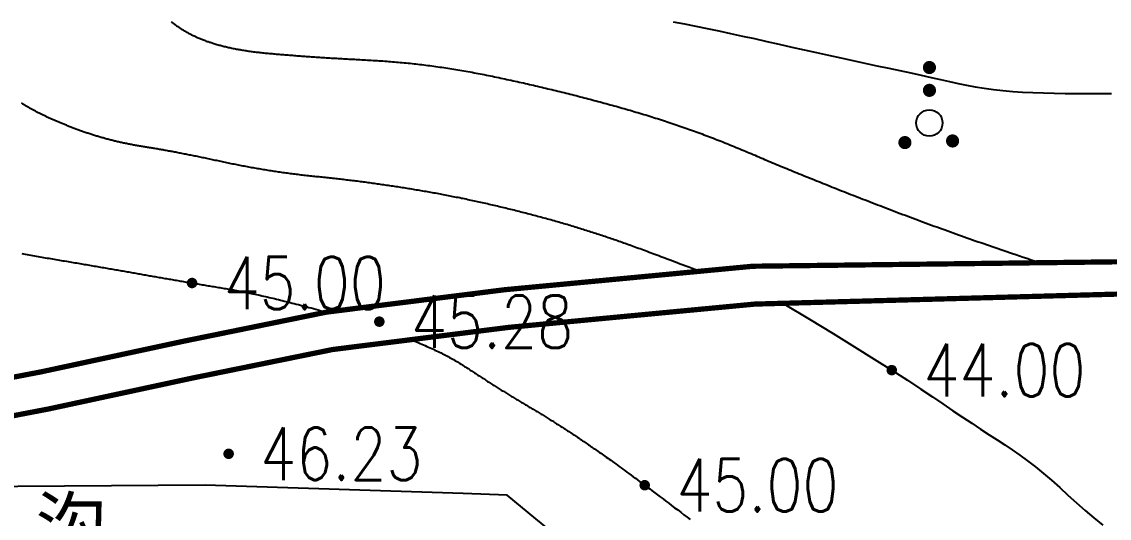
# Model space of a CAD drawing. Extents: x 39624947 to 39626627, y 3418539 to 3418836.
# Drawn here: x 39625150.49 to 39625191.85, y 3418723.91 to 3418742.8 of the extents above; entities that cross this region are included whole.
import ezdxf
from ezdxf.enums import TextEntityAlignment as Align

# ---------------------------------------------------------------- set-up
doc = ezdxf.new("R2010")
doc.units = 0
doc.layers.get('0').update_dxf_attribs({"linetype": 'CONTINUOUS'})
for name, color, linetype in [('DLSS', 4, 'CONTINUOUS'), ('GCD', 7, 'CONTINUOUS'), ('PUB_WALL', 9, 'CONTINUOUS')]:
    doc.layers.add(name, color=color, linetype=linetype)
doc.styles.add('HZ', font='rs.shx', dxfattribs={"width": 0.8, "bigfont": 'hztxt.shx'})
doc.styles.add('等线体', font='simhei.ttf')

# ---------------------------------------------------------------- blocks, each defined once
blk = doc.blocks.new('GC160')
at = {"const_width": 0.25}
for points in [[(1.584, 3.353, 1), (1.834, 3.353, 1)], [(1.584, 2.484, 1), (1.834, 2.484, 1)], [(0.652, 0.496, 1), (0.902, 0.496, 1)], [(2.464, 0.558, 1), (2.714, 0.558, 1)]]:
    blk.add_lwpolyline(points, format="xyb", close=True, dxfattribs=at)
blk.add_circle((1.709, 1.242), 0.5)
blk = doc.blocks.new('GC200')
at = {"linetype": 'Continuous', "const_width": 0.2, "flags": 128}
blk.add_lwpolyline([(-0.1, 0, 1), (0.1, 0, 1)], format="xyb", close=True, dxfattribs=at)
blk = doc.blocks.new('111133333777777')
at = {"layer": 'GCD', "linetype": 'Continuous'}
blk.add_lwpolyline([(39623353.772, 3418717.391), (39623334.155, 3418717.254), (39623331.952, 3418716.497), (39623331.608, 3418715.259), (39623332.102, 3418714.634), (39623336.307, 3418714.413), (39623354.364, 3418714.413), (39623365.131, 3418714.433), (39623366.639, 3418714.533), (39623367.09, 3418715.499), (39623366.349, 3418716.111), (39623365.253, 3418717.013), (39623363.577, 3418717.077)], close=True, dxfattribs=at)
at = {"layer": 'PUB_WALL', "color": 252, "ltscale": 0.01}
for points, elevation in [([(39623352.479, 3418735.032), (39623352.504, 3418735.012), (39623352.529, 3418734.991), (39623352.555, 3418734.972), (39623352.58, 3418734.952), (39623352.606, 3418734.932), (39623352.632, 3418734.913), (39623352.658, 3418734.893), (39623352.684, 3418734.874), (39623352.711, 3418734.856), (39623352.737, 3418734.837), (39623352.764, 3418734.818), (39623352.791, 3418734.8), (39623352.819, 3418734.782), (39623352.846, 3418734.764), (39623352.874, 3418734.746), (39623352.902, 3418734.728), (39623352.93, 3418734.711), (39623352.959, 3418734.693), (39623352.987, 3418734.676), (39623353.016, 3418734.659), (39623353.045, 3418734.643), (39623353.075, 3418734.626), (39623353.104, 3418734.61), (39623353.134, 3418734.593), (39623353.164, 3418734.577), (39623353.194, 3418734.561), (39623353.224, 3418734.546), (39623353.255, 3418734.53), (39623353.285, 3418734.515), (39623353.316, 3418734.5), (39623353.347, 3418734.485), (39623353.379, 3418734.47), (39623353.411, 3418734.455), (39623353.443, 3418734.44), (39623353.475, 3418734.426), (39623353.507, 3418734.412), (39623353.54, 3418734.398), (39623353.573, 3418734.384), (39623353.606, 3418734.37), (39623353.64, 3418734.357), (39623353.674, 3418734.343), (39623353.708, 3418734.33), (39623353.743, 3418734.317), (39623353.778, 3418734.304), (39623353.813, 3418734.291), (39623353.848, 3418734.278), (39623353.884, 3418734.266), (39623353.92, 3418734.253), (39623353.956, 3418734.241), (39623353.993, 3418734.229), (39623354.03, 3418734.217), (39623354.067, 3418734.206), (39623354.105, 3418734.194), (39623354.142, 3418734.183), (39623354.181, 3418734.171), (39623354.219, 3418734.16), (39623354.258, 3418734.149), (39623354.297, 3418734.138), (39623354.336, 3418734.128), (39623354.376, 3418734.117), (39623354.416, 3418734.107), (39623354.456, 3418734.097), (39623354.497, 3418734.086), (39623354.538, 3418734.077), (39623354.579, 3418734.067), (39623354.62, 3418734.057), (39623354.662, 3418734.048), (39623354.704, 3418734.038), (39623354.746, 3418734.029), (39623354.789, 3418734.02), (39623354.832, 3418734.011), (39623354.875, 3418734.003), (39623354.919, 3418733.994), (39623354.963, 3418733.986), (39623355.007, 3418733.978), (39623355.051, 3418733.969), (39623355.096, 3418733.962), (39623355.141, 3418733.954), (39623355.187, 3418733.946), (39623355.232, 3418733.939), (39623355.278, 3418733.931), (39623355.325, 3418733.924), (39623355.371, 3418733.917), (39623355.418, 3418733.91), (39623355.465, 3418733.904), (39623355.513, 3418733.897), (39623355.561, 3418733.891), (39623355.609, 3418733.884), (39623355.657, 3418733.878), (39623355.706, 3418733.872), (39623355.755, 3418733.866), (39623355.804, 3418733.861), (39623355.854, 3418733.855), (39623355.904, 3418733.85), (39623355.954, 3418733.845), (39623356.004, 3418733.839), (39623356.055, 3418733.834), (39623356.106, 3418733.829), (39623356.158, 3418733.824), (39623356.21, 3418733.82), (39623356.262, 3418733.815), (39623356.314, 3418733.81), (39623356.367, 3418733.805), (39623356.42, 3418733.801), (39623356.474, 3418733.796), (39623356.528, 3418733.791), (39623356.582, 3418733.787), (39623356.637, 3418733.782), (39623356.691, 3418733.777), (39623356.747, 3418733.773), (39623356.802, 3418733.768), (39623356.858, 3418733.764), (39623356.914, 3418733.759), (39623356.971, 3418733.755), (39623357.028, 3418733.75), (39623357.085, 3418733.746), (39623357.143, 3418733.741), (39623357.201, 3418733.737), (39623357.259, 3418733.733), (39623357.318, 3418733.728), (39623357.377, 3418733.724), (39623357.436, 3418733.719), (39623357.496, 3418733.715), (39623357.556, 3418733.711), (39623357.616, 3418733.707), (39623357.677, 3418733.702), (39623357.738, 3418733.698), (39623357.799, 3418733.694), (39623357.861, 3418733.69), (39623357.923, 3418733.685), (39623357.985, 3418733.681), (39623358.048, 3418733.677), (39623358.111, 3418733.673), (39623358.174, 3418733.669), (39623358.238, 3418733.665), (39623358.302, 3418733.66), (39623358.366, 3418733.656), (39623358.431, 3418733.652), (39623358.496, 3418733.648), (39623358.562, 3418733.644), (39623358.628, 3418733.64), (39623358.694, 3418733.636), (39623358.76, 3418733.632), (39623358.827, 3418733.628), (39623358.894, 3418733.624), (39623358.962, 3418733.621), (39623359.03, 3418733.617), (39623359.098, 3418733.613), (39623359.166, 3418733.609), (39623359.235, 3418733.605), (39623359.304, 3418733.601), (39623359.374, 3418733.598), (39623359.444, 3418733.594), (39623359.514, 3418733.59), (39623359.584, 3418733.586), (39623359.655, 3418733.583), (39623359.727, 3418733.579), (39623359.798, 3418733.575), (39623359.87, 3418733.571), (39623359.942, 3418733.567), (39623360.014, 3418733.563), (39623360.086, 3418733.559), (39623360.159, 3418733.555), (39623360.232, 3418733.551), (39623360.305, 3418733.546), (39623360.378, 3418733.542), (39623360.451, 3418733.537), (39623360.525, 3418733.532), (39623360.598, 3418733.527), (39623360.672, 3418733.522), (39623360.745, 3418733.516), (39623360.819, 3418733.51), (39623360.893, 3418733.504), (39623360.967, 3418733.498), (39623361.041, 3418733.492), (39623361.115, 3418733.485), (39623361.189, 3418733.479), (39623361.263, 3418733.472), (39623361.338, 3418733.464), (39623361.412, 3418733.457), (39623361.486, 3418733.449), (39623361.561, 3418733.442), (39623361.636, 3418733.434), (39623361.711, 3418733.425), (39623361.785, 3418733.417), (39623361.86, 3418733.408), (39623361.935, 3418733.4), (39623362.011, 3418733.391), (39623362.086, 3418733.381), (39623362.161, 3418733.372), (39623362.237, 3418733.362), (39623362.312, 3418733.353), (39623362.388, 3418733.343), (39623362.463, 3418733.332), (39623362.539, 3418733.322), (39623362.615, 3418733.311), (39623362.691, 3418733.301), (39623362.767, 3418733.29), (39623362.843, 3418733.278), (39623362.919, 3418733.267), (39623362.996, 3418733.255), (39623363.072, 3418733.243), (39623363.149, 3418733.231), (39623363.225, 3418733.219), (39623363.302, 3418733.207), (39623363.379, 3418733.194), (39623363.455, 3418733.181), (39623363.532, 3418733.168), (39623363.609, 3418733.155), (39623363.686, 3418733.141), (39623363.764, 3418733.128), (39623363.841, 3418733.114), (39623363.918, 3418733.1), (39623363.996, 3418733.085), (39623364.073, 3418733.071), (39623364.151, 3418733.056), (39623364.229, 3418733.041), (39623364.307, 3418733.026), (39623364.385, 3418733.011), (39623364.463, 3418732.996), (39623364.541, 3418732.98), (39623364.619, 3418732.964), (39623364.697, 3418732.948), (39623364.775, 3418732.932), (39623364.853, 3418732.916), (39623364.932, 3418732.899), (39623365.01, 3418732.883), (39623365.088, 3418732.866), (39623365.166, 3418732.849), (39623365.245, 3418732.832), (39623365.323, 3418732.815), (39623365.401, 3418732.798), (39623365.479, 3418732.781), (39623365.557, 3418732.764), (39623365.635, 3418732.746), (39623365.713, 3418732.729), (39623365.791, 3418732.711), (39623365.869, 3418732.694), (39623365.947, 3418732.676), (39623366.025, 3418732.658), (39623366.103, 3418732.641), (39623366.18, 3418732.623), (39623366.258, 3418732.605), (39623366.335, 3418732.587), (39623366.413, 3418732.569), (39623366.491, 3418732.551), (39623366.568, 3418732.532), (39623366.645, 3418732.514), (39623366.723, 3418732.496), (39623366.8, 3418732.477), (39623366.877, 3418732.459), (39623366.954, 3418732.44), (39623367.032, 3418732.421), (39623367.109, 3418732.403), (39623367.186, 3418732.384), (39623367.263, 3418732.365), (39623367.34, 3418732.346), (39623367.417, 3418732.327), (39623367.493, 3418732.308), (39623367.57, 3418732.289), (39623367.647, 3418732.269), (39623367.724, 3418732.25), (39623367.8, 3418732.23), (39623367.877, 3418732.211), (39623367.954, 3418732.191), (39623368.03, 3418732.172), (39623368.107, 3418732.152), (39623368.183, 3418732.132), (39623368.259, 3418732.112), (39623368.336, 3418732.092), (39623368.412, 3418732.072), (39623368.488, 3418732.052), (39623368.564, 3418732.032), (39623368.64, 3418732.012), (39623368.717, 3418731.991), (39623368.793, 3418731.971), (39623368.869, 3418731.95), (39623368.944, 3418731.93), (39623369.02, 3418731.909), (39623369.096, 3418731.888), (39623369.172, 3418731.868), (39623369.248, 3418731.847), (39623369.323, 3418731.826), (39623369.399, 3418731.805), (39623369.475, 3418731.784), (39623369.55, 3418731.762), (39623369.626, 3418731.741), (39623369.701, 3418731.72), (39623369.776, 3418731.698), (39623369.852, 3418731.677), (39623369.927, 3418731.655), (39623370.002, 3418731.633), (39623370.077, 3418731.611), (39623370.152, 3418731.589), (39623370.227, 3418731.567), (39623370.302, 3418731.544), (39623370.377, 3418731.522), (39623370.452, 3418731.499), (39623370.527, 3418731.476), (39623370.601, 3418731.454), (39623370.676, 3418731.43), (39623370.75, 3418731.407), (39623370.825, 3418731.384), (39623370.899, 3418731.36), (39623370.973, 3418731.337), (39623371.048, 3418731.313), (39623371.122, 3418731.289), (39623371.196, 3418731.265), (39623371.27, 3418731.241), (39623371.344, 3418731.216), (39623371.418, 3418731.192), (39623371.492, 3418731.167), (39623371.565, 3418731.142), (39623371.639, 3418731.117), (39623371.713, 3418731.092), (39623371.786, 3418731.067), (39623371.86, 3418731.042), (39623371.933, 3418731.016), (39623372.007, 3418730.991), (39623372.08, 3418730.965), (39623372.153, 3418730.939), (39623372.226, 3418730.913), (39623372.299, 3418730.887), (39623372.372, 3418730.86), (39623372.445, 3418730.834), (39623372.518, 3418730.807), (39623372.591, 3418730.78), (39623372.664, 3418730.754), (39623372.737, 3418730.726), (39623372.809, 3418730.699), (39623372.882, 3418730.672), (39623372.954, 3418730.644), (39623373.027, 3418730.617), (39623373.099, 3418730.589), (39623373.171, 3418730.561), (39623373.244, 3418730.533), (39623373.316, 3418730.505), (39623373.388, 3418730.476), (39623373.46, 3418730.448), (39623373.532, 3418730.419), (39623373.604, 3418730.391), (39623373.675, 3418730.362), (39623373.747, 3418730.333), (39623373.819, 3418730.303), (39623373.89, 3418730.274), (39623373.962, 3418730.244), (39623374.033, 3418730.215), (39623374.105, 3418730.185), (39623374.176, 3418730.155), (39623374.248, 3418730.125), (39623374.319, 3418730.095), (39623374.391, 3418730.065), (39623374.463, 3418730.034), (39623374.535, 3418730.004), (39623374.607, 3418729.973), (39623374.679, 3418729.942), (39623374.752, 3418729.911), (39623374.825, 3418729.88), (39623374.898, 3418729.849), (39623374.971, 3418729.818), (39623375.045, 3418729.787), (39623375.12, 3418729.755), (39623375.194, 3418729.724), (39623375.27, 3418729.692), (39623375.345, 3418729.661), (39623375.421, 3418729.629), (39623375.497, 3418729.597), (39623375.574, 3418729.565), (39623375.651, 3418729.533), (39623375.729, 3418729.501), (39623375.807, 3418729.468), (39623375.885, 3418729.436), (39623375.964, 3418729.404), (39623376.043, 3418729.371), (39623376.122, 3418729.338), (39623376.202, 3418729.306), (39623376.282, 3418729.273), (39623376.363, 3418729.24), (39623376.444, 3418729.207), (39623376.525, 3418729.174), (39623376.607, 3418729.14), (39623376.689, 3418729.107), (39623376.772, 3418729.074), (39623376.855, 3418729.04), (39623376.938, 3418729.006), (39623377.022, 3418728.973), (39623377.106, 3418728.939), (39623377.191, 3418728.905), (39623377.276, 3418728.871), (39623377.361, 3418728.837), (39623377.447, 3418728.803), (39623377.533, 3418728.768), (39623377.619, 3418728.734), (39623377.706, 3418728.699), (39623377.794, 3418728.665), (39623377.881, 3418728.63), (39623377.969, 3418728.595), (39623378.058, 3418728.56), (39623378.147, 3418728.525), (39623378.236, 3418728.49), (39623378.326, 3418728.455), (39623378.416, 3418728.42), (39623378.506, 3418728.384), (39623378.597, 3418728.349), (39623378.688, 3418728.313), (39623378.78, 3418728.278), (39623378.872, 3418728.242), (39623378.964, 3418728.206), (39623379.057, 3418728.17), (39623379.15, 3418728.134), (39623379.244, 3418728.098), (39623379.338, 3418728.061), (39623379.432, 3418728.025), (39623379.527, 3418727.988), (39623379.622, 3418727.952), (39623379.717, 3418727.915), (39623379.813, 3418727.879), (39623379.909, 3418727.842), (39623380.006, 3418727.805), (39623380.103, 3418727.769), (39623380.2, 3418727.732), (39623380.298, 3418727.695), (39623380.396, 3418727.658), (39623380.494, 3418727.621), (39623380.592, 3418727.584), (39623380.691, 3418727.547), (39623380.791, 3418727.51), (39623380.89, 3418727.473), (39623380.99, 3418727.436), (39623381.09, 3418727.399), (39623381.191, 3418727.362), (39623381.292, 3418727.325), (39623381.393, 3418727.288), (39623381.494, 3418727.251), (39623381.596, 3418727.214), (39623381.698, 3418727.177), (39623381.801, 3418727.14), (39623381.904, 3418727.102), (39623382.007, 3418727.065), (39623382.111, 3418727.028), (39623382.214, 3418726.991), (39623382.319, 3418726.954), (39623382.423, 3418726.916), (39623382.528, 3418726.879), (39623382.633, 3418726.842), (39623382.738, 3418726.805), (39623382.844, 3418726.767), (39623382.95, 3418726.73), (39623383.057, 3418726.693), (39623383.164, 3418726.655), (39623383.271, 3418726.618), (39623383.378, 3418726.581), (39623383.486, 3418726.543), (39623383.594, 3418726.506), (39623383.702, 3418726.468), (39623383.811, 3418726.431), (39623383.92, 3418726.393), (39623384.03, 3418726.356), (39623384.139, 3418726.318), (39623384.249, 3418726.281), (39623384.36, 3418726.243), (39623384.475, 3418726.204), (39623384.598, 3418726.163), (39623384.731, 3418726.118), (39623384.872, 3418726.071), (39623385.021, 3418726.021), (39623385.18, 3418725.968), (39623385.347, 3418725.912), (39623385.523, 3418725.853)], 43), ([(39623371.569, 3418735.026), (39623371.999, 3418734.941), (39623372.428, 3418734.855), (39623372.864, 3418734.766), (39623373.305, 3418734.674), (39623373.752, 3418734.579), (39623374.206, 3418734.481), (39623374.665, 3418734.381), (39623375.13, 3418734.277), (39623375.601, 3418734.17), (39623376.073, 3418734.062), (39623376.544, 3418733.956), (39623377.012, 3418733.852), (39623377.477, 3418733.749), (39623377.94, 3418733.647), (39623378.401, 3418733.547), (39623378.86, 3418733.449), (39623379.316, 3418733.352), (39623379.762, 3418733.257), (39623380.191, 3418733.166), (39623380.603, 3418733.077), (39623380.997, 3418732.991), (39623381.375, 3418732.908), (39623381.735, 3418732.828), (39623382.078, 3418732.751), (39623382.404, 3418732.677), (39623382.726, 3418732.608), (39623383.057, 3418732.546), (39623383.398, 3418732.491), (39623383.749, 3418732.444), (39623384.109, 3418732.404), (39623384.478, 3418732.371), (39623384.857, 3418732.346), (39623385.246, 3418732.328), (39623385.644, 3418732.315), (39623386.051, 3418732.304), (39623386.468, 3418732.296), (39623386.895, 3418732.291), (39623387.331, 3418732.288), (39623387.777, 3418732.287), (39623388.232, 3418732.289)], 42)]:
    blk.add_lwpolyline(points, dxfattribs=dict(at, elevation=elevation))
for points in [[(39623372.563, 3418725.527), (39623372.424, 3418725.581), (39623372.292, 3418725.631), (39623372.168, 3418725.679), (39623372.051, 3418725.723), (39623371.941, 3418725.765), (39623371.839, 3418725.804), (39623371.745, 3418725.839), (39623371.658, 3418725.872), (39623371.576, 3418725.904), (39623371.494, 3418725.935), (39623371.413, 3418725.965), (39623371.333, 3418725.995), (39623371.254, 3418726.025), (39623371.176, 3418726.054), (39623371.099, 3418726.083), (39623371.022, 3418726.112), (39623370.947, 3418726.14), (39623370.872, 3418726.168), (39623370.799, 3418726.195), (39623370.726, 3418726.222), (39623370.654, 3418726.249), (39623370.583, 3418726.275), (39623370.513, 3418726.301), (39623370.444, 3418726.326), (39623370.376, 3418726.351), (39623370.309, 3418726.376), (39623370.242, 3418726.4), (39623370.177, 3418726.424), (39623370.112, 3418726.448), (39623370.048, 3418726.471), (39623369.986, 3418726.494), (39623369.924, 3418726.516), (39623369.863, 3418726.538), (39623369.802, 3418726.56), (39623369.741, 3418726.581), (39623369.681, 3418726.603), (39623369.622, 3418726.624), (39623369.562, 3418726.645), (39623369.504, 3418726.665), (39623369.445, 3418726.686), (39623369.387, 3418726.706), (39623369.329, 3418726.726), (39623369.27, 3418726.747), (39623369.212, 3418726.767), (39623369.153, 3418726.787), (39623369.094, 3418726.807), (39623369.035, 3418726.826), (39623368.976, 3418726.846), (39623368.917, 3418726.866), (39623368.858, 3418726.886), (39623368.799, 3418726.905), (39623368.74, 3418726.925), (39623368.68, 3418726.944), (39623368.621, 3418726.964), (39623368.561, 3418726.983), (39623368.501, 3418727.002), (39623368.441, 3418727.022), (39623368.382, 3418727.041), (39623368.322, 3418727.06), (39623368.261, 3418727.079), (39623368.201, 3418727.098), (39623368.141, 3418727.117), (39623368.08, 3418727.135), (39623368.02, 3418727.154), (39623367.959, 3418727.173), (39623367.898, 3418727.191), (39623367.838, 3418727.21), (39623367.777, 3418727.228), (39623367.716, 3418727.247), (39623367.655, 3418727.265), (39623367.593, 3418727.283), (39623367.532, 3418727.302), (39623367.471, 3418727.32), (39623367.409, 3418727.338), (39623367.347, 3418727.356), (39623367.286, 3418727.374), (39623367.224, 3418727.392), (39623367.162, 3418727.409), (39623367.1, 3418727.427), (39623367.038, 3418727.445), (39623366.976, 3418727.462), (39623366.913, 3418727.48), (39623366.851, 3418727.497), (39623366.788, 3418727.515), (39623366.726, 3418727.532), (39623366.663, 3418727.549), (39623366.6, 3418727.566), (39623366.537, 3418727.583), (39623366.474, 3418727.601), (39623366.411, 3418727.618), (39623366.348, 3418727.634), (39623366.285, 3418727.651), (39623366.221, 3418727.668), (39623366.158, 3418727.685), (39623366.094, 3418727.701), (39623366.03, 3418727.718), (39623365.967, 3418727.734), (39623365.903, 3418727.751), (39623365.839, 3418727.767), (39623365.775, 3418727.783), (39623365.712, 3418727.8), (39623365.648, 3418727.816), (39623365.584, 3418727.832), (39623365.52, 3418727.848), (39623365.456, 3418727.863), (39623365.392, 3418727.879), (39623365.329, 3418727.895), (39623365.265, 3418727.91), (39623365.201, 3418727.926), (39623365.138, 3418727.941), (39623365.074, 3418727.956), (39623365.011, 3418727.971), (39623364.948, 3418727.986), (39623364.885, 3418728.001), (39623364.821, 3418728.016), (39623364.758, 3418728.031), (39623364.695, 3418728.045), (39623364.632, 3418728.06), (39623364.569, 3418728.074), (39623364.507, 3418728.089), (39623364.444, 3418728.103), (39623364.381, 3418728.117), (39623364.319, 3418728.131), (39623364.256, 3418728.145), (39623364.194, 3418728.159), (39623364.131, 3418728.173), (39623364.069, 3418728.186), (39623364.006, 3418728.2), (39623363.944, 3418728.213), (39623363.882, 3418728.227), (39623363.82, 3418728.24), (39623363.758, 3418728.253), (39623363.696, 3418728.266), (39623363.634, 3418728.279), (39623363.572, 3418728.292), (39623363.511, 3418728.304), (39623363.449, 3418728.317), (39623363.387, 3418728.33), (39623363.326, 3418728.342), (39623363.264, 3418728.354), (39623363.203, 3418728.367), (39623363.142, 3418728.379), (39623363.08, 3418728.391), (39623363.019, 3418728.403), (39623362.958, 3418728.415), (39623362.897, 3418728.426), (39623362.836, 3418728.438), (39623362.775, 3418728.45), (39623362.714, 3418728.461), (39623362.653, 3418728.473), (39623362.593, 3418728.484), (39623362.532, 3418728.495), (39623362.471, 3418728.506), (39623362.411, 3418728.517), (39623362.35, 3418728.528), (39623362.29, 3418728.539), (39623362.23, 3418728.549), (39623362.169, 3418728.56), (39623362.109, 3418728.57), (39623362.049, 3418728.581), (39623361.989, 3418728.591), (39623361.929, 3418728.601), (39623361.869, 3418728.611), (39623361.809, 3418728.621), (39623361.749, 3418728.631), (39623361.69, 3418728.641), (39623361.63, 3418728.651), (39623361.57, 3418728.661), (39623361.511, 3418728.67), (39623361.451, 3418728.68), (39623361.391, 3418728.689), (39623361.332, 3418728.699), (39623361.272, 3418728.708), (39623361.213, 3418728.717), (39623361.153, 3418728.727), (39623361.094, 3418728.736), (39623361.035, 3418728.745), (39623360.975, 3418728.754), (39623360.916, 3418728.763), (39623360.857, 3418728.772), (39623360.797, 3418728.781), (39623360.738, 3418728.789), (39623360.679, 3418728.798), (39623360.62, 3418728.807), (39623360.561, 3418728.815), (39623360.502, 3418728.824), (39623360.443, 3418728.832), (39623360.384, 3418728.841), (39623360.325, 3418728.849), (39623360.266, 3418728.857), (39623360.207, 3418728.865), (39623360.148, 3418728.873), (39623360.089, 3418728.881), (39623360.03, 3418728.889), (39623359.971, 3418728.897), (39623359.913, 3418728.905), (39623359.854, 3418728.913), (39623359.795, 3418728.921), (39623359.737, 3418728.928), (39623359.678, 3418728.936), (39623359.62, 3418728.943), (39623359.561, 3418728.951), (39623359.503, 3418728.958), (39623359.444, 3418728.965), (39623359.386, 3418728.973), (39623359.327, 3418728.98), (39623359.269, 3418728.987), (39623359.211, 3418728.994), (39623359.152, 3418729.001), (39623359.094, 3418729.008), (39623359.036, 3418729.015), (39623358.978, 3418729.022), (39623358.919, 3418729.028), (39623358.861, 3418729.035), (39623358.803, 3418729.041), (39623358.745, 3418729.048), (39623358.687, 3418729.054), (39623358.629, 3418729.061), (39623358.571, 3418729.067), (39623358.513, 3418729.073), (39623358.455, 3418729.08), (39623358.398, 3418729.086), (39623358.34, 3418729.092), (39623358.282, 3418729.098), (39623358.224, 3418729.104), (39623358.167, 3418729.11), (39623358.109, 3418729.116), (39623358.051, 3418729.122), (39623357.994, 3418729.128), (39623357.936, 3418729.134), (39623357.879, 3418729.14), (39623357.821, 3418729.146), (39623357.764, 3418729.152), (39623357.706, 3418729.158), (39623357.649, 3418729.165), (39623357.591, 3418729.171), (39623357.534, 3418729.178), (39623357.477, 3418729.184), (39623357.419, 3418729.191), (39623357.362, 3418729.198), (39623357.305, 3418729.205), (39623357.248, 3418729.212), (39623357.19, 3418729.219), (39623357.133, 3418729.226), (39623357.076, 3418729.234), (39623357.019, 3418729.241), (39623356.962, 3418729.249), (39623356.905, 3418729.256), (39623356.848, 3418729.264), (39623356.791, 3418729.272), (39623356.734, 3418729.28), (39623356.677, 3418729.288), (39623356.621, 3418729.296), (39623356.564, 3418729.304), (39623356.507, 3418729.313), (39623356.45, 3418729.321), (39623356.394, 3418729.33), (39623356.337, 3418729.338), (39623356.28, 3418729.347), (39623356.224, 3418729.356), (39623356.167, 3418729.365), (39623356.111, 3418729.374), (39623356.054, 3418729.383), (39623355.998, 3418729.392), (39623355.941, 3418729.402), (39623355.885, 3418729.411), (39623355.828, 3418729.421), (39623355.772, 3418729.43), (39623355.716, 3418729.44), (39623355.659, 3418729.45), (39623355.603, 3418729.46), (39623355.547, 3418729.47), (39623355.491, 3418729.48), (39623355.434, 3418729.49), (39623355.378, 3418729.501), (39623355.322, 3418729.511), (39623355.266, 3418729.522), (39623355.21, 3418729.532), (39623355.154, 3418729.543), (39623355.098, 3418729.554), (39623355.042, 3418729.565), (39623354.986, 3418729.576), (39623354.93, 3418729.587), (39623354.875, 3418729.598), (39623354.819, 3418729.61), (39623354.763, 3418729.621), (39623354.707, 3418729.633), (39623354.652, 3418729.644), (39623354.596, 3418729.656), (39623354.54, 3418729.668), (39623354.485, 3418729.679), (39623354.43, 3418729.691), (39623354.375, 3418729.703), (39623354.32, 3418729.714), (39623354.265, 3418729.726), (39623354.211, 3418729.738), (39623354.156, 3418729.75), (39623354.102, 3418729.761), (39623354.048, 3418729.773), (39623353.995, 3418729.784), (39623353.942, 3418729.795), (39623353.889, 3418729.806), (39623353.836, 3418729.818), (39623353.783, 3418729.829), (39623353.731, 3418729.839), (39623353.679, 3418729.85), (39623353.627, 3418729.861), (39623353.576, 3418729.872), (39623353.525, 3418729.882), (39623353.474, 3418729.892), (39623353.423, 3418729.903), (39623353.373, 3418729.913), (39623353.323, 3418729.923), (39623353.273, 3418729.933), (39623353.223, 3418729.943), (39623353.174, 3418729.953), (39623353.125, 3418729.963), (39623353.076, 3418729.972), (39623353.028, 3418729.982), (39623352.98, 3418729.991), (39623352.932, 3418730.001), (39623352.884, 3418730.01), (39623352.837, 3418730.019), (39623352.79, 3418730.028), (39623352.743, 3418730.037), (39623352.696, 3418730.046), (39623352.65, 3418730.055), (39623352.604, 3418730.063), (39623352.558, 3418730.072), (39623352.512, 3418730.08), (39623352.467, 3418730.089), (39623352.422, 3418730.097), (39623352.377, 3418730.105), (39623352.333, 3418730.113), (39623352.289, 3418730.121), (39623352.245, 3418730.129), (39623352.201, 3418730.137), (39623352.158, 3418730.145), (39623352.115, 3418730.152), (39623352.072, 3418730.16), (39623352.029, 3418730.167), (39623351.987, 3418730.175), (39623351.945, 3418730.182), (39623351.903, 3418730.189), (39623351.861, 3418730.196), (39623351.82, 3418730.203), (39623351.779, 3418730.21), (39623351.738, 3418730.217), (39623351.698, 3418730.223), (39623351.658, 3418730.23), (39623351.618, 3418730.236), (39623351.578, 3418730.243), (39623351.539, 3418730.249), (39623351.5, 3418730.255), (39623351.46, 3418730.262), (39623351.422, 3418730.268), (39623351.383, 3418730.274), (39623351.344, 3418730.281), (39623351.306, 3418730.287), (39623351.267, 3418730.293), (39623351.229, 3418730.3), (39623351.191, 3418730.306), (39623351.153, 3418730.313), (39623351.115, 3418730.32), (39623351.077, 3418730.326), (39623351.039, 3418730.333), (39623351.001, 3418730.34), (39623350.963, 3418730.347), (39623350.925, 3418730.355), (39623350.887, 3418730.362), (39623350.85, 3418730.369), (39623350.812, 3418730.377), (39623350.774, 3418730.385), (39623350.737, 3418730.393), (39623350.699, 3418730.4), (39623350.662, 3418730.408), (39623350.625, 3418730.416), (39623350.587, 3418730.425), (39623350.55, 3418730.433), (39623350.513, 3418730.441), (39623350.476, 3418730.45), (39623350.438, 3418730.459), (39623350.401, 3418730.467), (39623350.364, 3418730.476), (39623350.327, 3418730.485), (39623350.29, 3418730.494), (39623350.253, 3418730.503), (39623350.217, 3418730.512), (39623350.18, 3418730.522), (39623350.143, 3418730.531), (39623350.106, 3418730.541), (39623350.07, 3418730.551), (39623350.033, 3418730.56), (39623349.997, 3418730.57), (39623349.96, 3418730.58), (39623349.924, 3418730.59), (39623349.887, 3418730.601), (39623349.851, 3418730.611), (39623349.815, 3418730.621), (39623349.779, 3418730.632), (39623349.742, 3418730.642), (39623349.706, 3418730.653), (39623349.67, 3418730.664), (39623349.634, 3418730.675), (39623349.598, 3418730.686), (39623349.562, 3418730.697), (39623349.526, 3418730.708), (39623349.491, 3418730.72), (39623349.455, 3418730.731), (39623349.419, 3418730.743), (39623349.383, 3418730.755), (39623349.348, 3418730.766), (39623349.312, 3418730.778), (39623349.277, 3418730.79), (39623349.241, 3418730.802), (39623349.206, 3418730.815), (39623349.17, 3418730.827), (39623349.135, 3418730.839), (39623349.1, 3418730.852), (39623349.065, 3418730.864), (39623349.03, 3418730.877), (39623348.995, 3418730.889), (39623348.961, 3418730.902), (39623348.926, 3418730.915), (39623348.892, 3418730.927), (39623348.857, 3418730.94), (39623348.823, 3418730.953), (39623348.789, 3418730.966), (39623348.755, 3418730.979), (39623348.722, 3418730.992), (39623348.688, 3418731.004), (39623348.655, 3418731.017), (39623348.622, 3418731.03), (39623348.589, 3418731.043), (39623348.556, 3418731.056), (39623348.523, 3418731.069), (39623348.49, 3418731.082), (39623348.458, 3418731.095), (39623348.426, 3418731.108), (39623348.394, 3418731.121), (39623348.362, 3418731.134), (39623348.33, 3418731.147), (39623348.298, 3418731.16), (39623348.267, 3418731.173), (39623348.236, 3418731.187), (39623348.205, 3418731.2), (39623348.174, 3418731.213), (39623348.143, 3418731.226), (39623348.112, 3418731.239), (39623348.082, 3418731.252), (39623348.051, 3418731.266), (39623348.021, 3418731.279), (39623347.991, 3418731.292), (39623347.961, 3418731.305), (39623347.931, 3418731.319), (39623347.902, 3418731.332), (39623347.873, 3418731.345), (39623347.843, 3418731.359), (39623347.814, 3418731.372), (39623347.785, 3418731.385), (39623347.757, 3418731.399), (39623347.728, 3418731.412), (39623347.7, 3418731.426), (39623347.671, 3418731.439), (39623347.643, 3418731.453), (39623347.615, 3418731.466), (39623347.587, 3418731.48), (39623347.56, 3418731.493), (39623347.532, 3418731.507), (39623347.505, 3418731.52), (39623347.478, 3418731.534), (39623347.451, 3418731.547), (39623347.424, 3418731.561), (39623347.397, 3418731.575), (39623347.371, 3418731.588), (39623347.344, 3418731.602), (39623347.318, 3418731.616), (39623347.292, 3418731.629), (39623347.266, 3418731.643), (39623347.24, 3418731.657), (39623347.215, 3418731.671), (39623347.189, 3418731.684), (39623347.164, 3418731.698), (39623347.139, 3418731.713), (39623347.113, 3418731.727), (39623347.088, 3418731.741), (39623347.063, 3418731.755), (39623347.038, 3418731.77), (39623347.013, 3418731.785), (39623346.989, 3418731.799), (39623346.964, 3418731.814), (39623346.939, 3418731.83), (39623346.914, 3418731.845), (39623346.89, 3418731.861), (39623346.865, 3418731.876), (39623346.84, 3418731.892), (39623346.816, 3418731.908), (39623346.791, 3418731.925)], [(39623346.793, 3418726.2), (39623346.861, 3418726.188), (39623346.93, 3418726.175), (39623347, 3418726.163), (39623347.069, 3418726.15), (39623347.138, 3418726.138), (39623347.207, 3418726.126), (39623347.276, 3418726.114), (39623347.345, 3418726.102), (39623347.414, 3418726.09), (39623347.484, 3418726.079), (39623347.553, 3418726.067), (39623347.621, 3418726.056), (39623347.69, 3418726.044), (39623347.758, 3418726.033), (39623347.826, 3418726.022), (39623347.894, 3418726.01), (39623347.961, 3418725.999), (39623348.028, 3418725.988), (39623348.095, 3418725.976), (39623348.161, 3418725.965), (39623348.228, 3418725.954), (39623348.294, 3418725.943), (39623348.359, 3418725.932), (39623348.425, 3418725.921), (39623348.49, 3418725.91), (39623348.554, 3418725.899), (39623348.619, 3418725.888), (39623348.683, 3418725.877), (39623348.747, 3418725.866), (39623348.811, 3418725.855), (39623348.874, 3418725.845), (39623348.937, 3418725.834), (39623349, 3418725.823), (39623349.063, 3418725.812), (39623349.125, 3418725.802), (39623349.187, 3418725.791), (39623349.249, 3418725.781), (39623349.31, 3418725.77), (39623349.371, 3418725.76), (39623349.432, 3418725.749), (39623349.493, 3418725.739), (39623349.553, 3418725.729), (39623349.613, 3418725.718), (39623349.673, 3418725.708), (39623349.732, 3418725.698), (39623349.791, 3418725.687), (39623349.85, 3418725.677), (39623349.909, 3418725.667), (39623349.967, 3418725.657), (39623350.025, 3418725.647), (39623350.083, 3418725.637), (39623350.14, 3418725.627), (39623350.197, 3418725.617), (39623350.254, 3418725.607), (39623350.311, 3418725.597), (39623350.367, 3418725.588), (39623350.423, 3418725.578), (39623350.479, 3418725.568), (39623350.534, 3418725.558), (39623350.589, 3418725.549), (39623350.644, 3418725.539), (39623350.699, 3418725.529), (39623350.753, 3418725.52), (39623350.807, 3418725.51), (39623350.861, 3418725.501), (39623350.915, 3418725.491), (39623350.968, 3418725.482), (39623351.021, 3418725.473), (39623351.074, 3418725.463), (39623351.127, 3418725.454), (39623351.18, 3418725.445), (39623351.233, 3418725.435), (39623351.285, 3418725.426), (39623351.338, 3418725.417), (39623351.39, 3418725.407), (39623351.443, 3418725.398), (39623351.496, 3418725.389), (39623351.548, 3418725.38), (39623351.601, 3418725.37), (39623351.654, 3418725.361), (39623351.707, 3418725.352), (39623351.76, 3418725.342), (39623351.813, 3418725.333), (39623351.866, 3418725.324), (39623351.919, 3418725.315), (39623351.972, 3418725.305), (39623352.026, 3418725.296), (39623352.079, 3418725.287), (39623352.133, 3418725.277), (39623352.186, 3418725.268), (39623352.24, 3418725.259), (39623352.293, 3418725.25), (39623352.347, 3418725.24), (39623352.401, 3418725.231), (39623352.455, 3418725.222), (39623352.509, 3418725.212), (39623352.563, 3418725.203), (39623352.617, 3418725.194), (39623352.671, 3418725.185), (39623352.725, 3418725.175), (39623352.78, 3418725.166), (39623352.834, 3418725.157), (39623352.888, 3418725.147), (39623352.943, 3418725.138), (39623352.997, 3418725.129), (39623353.052, 3418725.119), (39623353.107, 3418725.11), (39623353.162, 3418725.101), (39623353.216, 3418725.092), (39623353.271, 3418725.082), (39623353.326, 3418725.073), (39623353.381, 3418725.064), (39623353.436, 3418725.054), (39623353.492, 3418725.045), (39623353.547, 3418725.036), (39623353.602, 3418725.026), (39623353.658, 3418725.017), (39623353.713, 3418725.008), (39623353.768, 3418724.999), (39623353.824, 3418724.989), (39623353.88, 3418724.98), (39623353.935, 3418724.971), (39623353.991, 3418724.961), (39623354.047, 3418724.952), (39623354.103, 3418724.943), (39623354.159, 3418724.933), (39623354.215, 3418724.924), (39623354.271, 3418724.915), (39623354.327, 3418724.905), (39623354.384, 3418724.896), (39623354.44, 3418724.887), (39623354.497, 3418724.877), (39623354.554, 3418724.868), (39623354.611, 3418724.858), (39623354.669, 3418724.848), (39623354.727, 3418724.838), (39623354.785, 3418724.827), (39623354.844, 3418724.817), (39623354.903, 3418724.807), (39623354.963, 3418724.796), (39623355.023, 3418724.785), (39623355.083, 3418724.773), (39623355.145, 3418724.761), (39623355.206, 3418724.749), (39623355.269, 3418724.737), (39623355.331, 3418724.725), (39623355.395, 3418724.712), (39623355.459, 3418724.699), (39623355.523, 3418724.685), (39623355.588, 3418724.672), (39623355.654, 3418724.658), (39623355.72, 3418724.644), (39623355.787, 3418724.629), (39623355.854, 3418724.614), (39623355.922, 3418724.599), (39623355.99, 3418724.584), (39623356.059, 3418724.568), (39623356.128, 3418724.553), (39623356.198, 3418724.536), (39623356.269, 3418724.52), (39623356.34, 3418724.503), (39623356.411, 3418724.486), (39623356.483, 3418724.469), (39623356.556, 3418724.452), (39623356.629, 3418724.434), (39623356.703, 3418724.416), (39623356.777, 3418724.397), (39623356.852, 3418724.379), (39623356.927, 3418724.36), (39623357.003, 3418724.34), (39623357.08, 3418724.321), (39623357.157, 3418724.301), (39623357.234, 3418724.281), (39623357.313, 3418724.261), (39623357.391, 3418724.24), (39623357.47, 3418724.219), (39623357.55, 3418724.198), (39623357.63, 3418724.177), (39623357.713, 3418724.155), (39623357.798, 3418724.131), (39623357.886, 3418724.107), (39623357.977, 3418724.082), (39623358.072, 3418724.056), (39623358.169, 3418724.029), (39623358.269, 3418724.001), (39623358.373, 3418723.972)], [(39623375.78, 3418724.294), (39623376.751, 3418723.705), (39623377.646, 3418723.158), (39623378.466, 3418722.653), (39623379.21, 3418722.189), (39623379.879, 3418721.767), (39623380.472, 3418721.386), (39623380.989, 3418721.048), (39623381.43, 3418720.751), (39623381.826, 3418720.481), (39623382.207, 3418720.223), (39623382.573, 3418719.976), (39623382.924, 3418719.742), (39623383.26, 3418719.52), (39623383.581, 3418719.31), (39623383.887, 3418719.112), (39623384.178, 3418718.925), (39623384.463, 3418718.738), (39623384.753, 3418718.535), (39623385.047, 3418718.318), (39623385.345, 3418718.086), (39623385.648, 3418717.839), (39623385.955, 3418717.577), (39623386.266, 3418717.301), (39623386.581, 3418717.009), (39623386.901, 3418716.714), (39623387.228, 3418716.424), (39623387.562, 3418716.141), (39623387.902, 3418715.864)], [(39623361.595, 3418722.926), (39623361.666, 3418722.897), (39623361.737, 3418722.869), (39623361.807, 3418722.84), (39623361.875, 3418722.812), (39623361.943, 3418722.784), (39623362.009, 3418722.756), (39623362.075, 3418722.728), (39623362.139, 3418722.7), (39623362.203, 3418722.672), (39623362.266, 3418722.644), (39623362.328, 3418722.616), (39623362.389, 3418722.588), (39623362.45, 3418722.56), (39623362.509, 3418722.532), (39623362.569, 3418722.504), (39623362.627, 3418722.476), (39623362.684, 3418722.448), (39623362.741, 3418722.42), (39623362.797, 3418722.392), (39623362.852, 3418722.364), (39623362.907, 3418722.336), (39623362.96, 3418722.307), (39623363.013, 3418722.279), (39623363.066, 3418722.251), (39623363.117, 3418722.223), (39623363.168, 3418722.194), (39623363.218, 3418722.166), (39623363.267, 3418722.138), (39623363.315, 3418722.11), (39623363.363, 3418722.081), (39623363.409, 3418722.053), (39623363.456, 3418722.025), (39623363.501, 3418721.996), (39623363.546, 3418721.968), (39623363.591, 3418721.94), (39623363.635, 3418721.911), (39623363.679, 3418721.883), (39623363.722, 3418721.855), (39623363.765, 3418721.827), (39623363.807, 3418721.799), (39623363.85, 3418721.771), (39623363.892, 3418721.743), (39623363.934, 3418721.715), (39623363.976, 3418721.688), (39623364.017, 3418721.66), (39623364.059, 3418721.633), (39623364.101, 3418721.606), (39623364.142, 3418721.578), (39623364.184, 3418721.551), (39623364.225, 3418721.524), (39623364.266, 3418721.498), (39623364.307, 3418721.471), (39623364.348, 3418721.444), (39623364.389, 3418721.418), (39623364.43, 3418721.391), (39623364.471, 3418721.365), (39623364.512, 3418721.339), (39623364.552, 3418721.313), (39623364.593, 3418721.287), (39623364.633, 3418721.261), (39623364.673, 3418721.236), (39623364.713, 3418721.21), (39623364.754, 3418721.184), (39623364.793, 3418721.159), (39623364.833, 3418721.134), (39623364.873, 3418721.109), (39623364.913, 3418721.084), (39623364.952, 3418721.059), (39623364.992, 3418721.034), (39623365.031, 3418721.009), (39623365.071, 3418720.985), (39623365.11, 3418720.96), (39623365.149, 3418720.936), (39623365.188, 3418720.912), (39623365.227, 3418720.887), (39623365.266, 3418720.863), (39623365.304, 3418720.84), (39623365.343, 3418720.816), (39623365.382, 3418720.792), (39623365.42, 3418720.769), (39623365.458, 3418720.745), (39623365.497, 3418720.722), (39623365.535, 3418720.699), (39623365.573, 3418720.675), (39623365.611, 3418720.652), (39623365.648, 3418720.63), (39623365.686, 3418720.607), (39623365.724, 3418720.584), (39623365.761, 3418720.562), (39623365.799, 3418720.539), (39623365.836, 3418720.517), (39623365.874, 3418720.495), (39623365.911, 3418720.473), (39623365.948, 3418720.451), (39623365.985, 3418720.429), (39623366.022, 3418720.407), (39623366.058, 3418720.385), (39623366.095, 3418720.363), (39623366.132, 3418720.342), (39623366.169, 3418720.32), (39623366.206, 3418720.298), (39623366.243, 3418720.276), (39623366.28, 3418720.254), (39623366.318, 3418720.232), (39623366.355, 3418720.21), (39623366.392, 3418720.188), (39623366.43, 3418720.165), (39623366.467, 3418720.143), (39623366.505, 3418720.12), (39623366.543, 3418720.097), (39623366.582, 3418720.073), (39623366.62, 3418720.05), (39623366.659, 3418720.026), (39623366.698, 3418720.003), (39623366.737, 3418719.979), (39623366.776, 3418719.954), (39623366.815, 3418719.93), (39623366.854, 3418719.906), (39623366.894, 3418719.881), (39623366.934, 3418719.856), (39623366.974, 3418719.831), (39623367.014, 3418719.806), (39623367.055, 3418719.78), (39623367.095, 3418719.754), (39623367.136, 3418719.729), (39623367.177, 3418719.703), (39623367.218, 3418719.676), (39623367.259, 3418719.65), (39623367.3, 3418719.623), (39623367.342, 3418719.596), (39623367.384, 3418719.569), (39623367.426, 3418719.542), (39623367.468, 3418719.515), (39623367.51, 3418719.487), (39623367.552, 3418719.46), (39623367.595, 3418719.432), (39623367.638, 3418719.404), (39623367.681, 3418719.375), (39623367.724, 3418719.347), (39623367.767, 3418719.318), (39623367.811, 3418719.289), (39623367.854, 3418719.26), (39623367.898, 3418719.231), (39623367.942, 3418719.202), (39623367.986, 3418719.172), (39623368.031, 3418719.142), (39623368.075, 3418719.112), (39623368.12, 3418719.082), (39623368.165, 3418719.052), (39623368.21, 3418719.021), (39623368.255, 3418718.99), (39623368.3, 3418718.959), (39623368.346, 3418718.928), (39623368.392, 3418718.897), (39623368.438, 3418718.866), (39623368.484, 3418718.834), (39623368.53, 3418718.802), (39623368.576, 3418718.77), (39623368.623, 3418718.738), (39623368.67, 3418718.705), (39623368.717, 3418718.672), (39623368.766, 3418718.638), (39623368.815, 3418718.604), (39623368.866, 3418718.568), (39623368.917, 3418718.532), (39623368.97, 3418718.494), (39623369.024, 3418718.456), (39623369.079, 3418718.417), (39623369.135, 3418718.377), (39623369.194, 3418718.335), (39623369.254, 3418718.292), (39623369.316, 3418718.247), (39623369.38, 3418718.2), (39623369.446, 3418718.152), (39623369.515, 3418718.103), (39623369.585, 3418718.051), (39623369.657, 3418717.999), (39623369.731, 3418717.944), (39623369.807, 3418717.888), (39623369.885, 3418717.831), (39623369.965, 3418717.772), (39623370.046, 3418717.712), (39623370.13, 3418717.65), (39623370.216, 3418717.586), (39623370.304, 3418717.521), (39623370.393, 3418717.454), (39623370.485, 3418717.386), (39623370.579, 3418717.316), (39623370.674, 3418717.244), (39623370.772, 3418717.171), (39623370.871, 3418717.097), (39623370.973, 3418717.021), (39623371.076, 3418716.943), (39623371.182, 3418716.864), (39623371.289, 3418716.783), (39623371.398, 3418716.701), (39623371.509, 3418716.617), (39623371.623, 3418716.532), (39623371.738, 3418716.445), (39623371.855, 3418716.356), (39623371.974, 3418716.266), (39623372.095, 3418716.174), (39623372.218, 3418716.081)]]:
    blk.add_lwpolyline(points, dxfattribs=at)
at = {"layer": 'GCD', "linetype": 'Continuous'}
ref = blk.add_blockref('GC200', (39623354.662, 3418718.583, 46.23), dxfattribs=at)
ref.add_attrib('height', '46.23', dxfattribs={"linetype": 'Continuous', "height": 2, "style": 'HZ', "width": 0.8}).set_placement((39623355.862, 3418718.583, 46.23), align=Align.MIDDLE_LEFT)
at = {"layer": 'PUB_WALL', "color": 252, "ltscale": 0.01}
blk.add_blockref('GC160', (39623379.603, 3418729.929, 51.487), dxfattribs=at)
ref = blk.add_blockref('GC200', (39623353.271, 3418725.082, 45), dxfattribs=at)
ref.add_attrib('height', '45.00', dxfattribs={"layer": 'GCD', "linetype": 'Continuous', "height": 2, "style": 'HZ', "width": 0.8}).set_placement((39623354.471, 3418725.082, 45), align=Align.MIDDLE_LEFT)
ref = blk.add_blockref('GC200', (39623360.393, 3418723.611, 45.28), dxfattribs=at)
ref.add_attrib('height', '45.28', dxfattribs={"layer": 'GCD', "linetype": 'Continuous', "height": 2, "style": 'HZ', "width": 0.8}).set_placement((39623361.593, 3418723.611, 45.28), align=Align.MIDDLE_LEFT)
ref = blk.add_blockref('GC200', (39623379.879, 3418721.767, 44), dxfattribs=at)
ref.add_attrib('height', '44.00', dxfattribs={"layer": 'GCD', "linetype": 'Continuous', "height": 2, "style": 'HZ', "width": 0.8}).set_placement((39623381.079, 3418721.767, 44), align=Align.MIDDLE_LEFT)
ref = blk.add_blockref('GC200', (39623370.485, 3418717.386, 45), dxfattribs=at)
ref.add_attrib('height', '45.00', dxfattribs={"layer": 'GCD', "linetype": 'Continuous', "height": 2, "style": 'HZ', "width": 0.8}).set_placement((39623371.685, 3418717.386, 45), align=Align.MIDDLE_LEFT)
at = {"layer": 'GCD', "linetype": 'Continuous', "style": '等线体'}
blk.add_text('沟', height=2, dxfattribs=at).set_placement((39623348.692, 3418715.925), align=Align.MIDDLE)

msp = doc.modelspace()

# ---------------------------------------------------------------- linework, layer by layer
at = {"layer": 'DLSS', "linetype": 'Continuous', "const_width": 0.2, "elevation": 51.487, "flags": 128}
for points in [[(39625129.223, 3418726.368), (39625133.976, 3418726.528), (39625138.922, 3418727.121), (39625151.224, 3418729.476), (39625156.678, 3418730.649), (39625162.081, 3418731.75), (39625168.867, 3418732.603), (39625178.299, 3418733.496), (39625197.203, 3418733.726), (39625206.282, 3418735.625), (39625229.63, 3418740.113), (39625238.837, 3418742.142), (39625252.76, 3418744.191), (39625263.359, 3418747.636), (39625266.33, 3418749.103)], [(39625127.35, 3418724.987), (39625127.844, 3418724.838), (39625129.262, 3418724.737), (39625134.088, 3418725.09), (39625139.143, 3418725.697), (39625151.511, 3418728.064), (39625156.973, 3418729.239), (39625162.315, 3418730.327), (39625169.025, 3418731.171), (39625178.376, 3418732.056), (39625198.252, 3418732.603)]]:
    msp.add_lwpolyline(points, dxfattribs=at)

# ---------------------------------------------------------------- block references
at = {"linetype": 'Continuous'}
msp.add_blockref('111133333777777', (1803.698, 7.776), dxfattribs=at)

doc.saveas('drawing.dxf')
